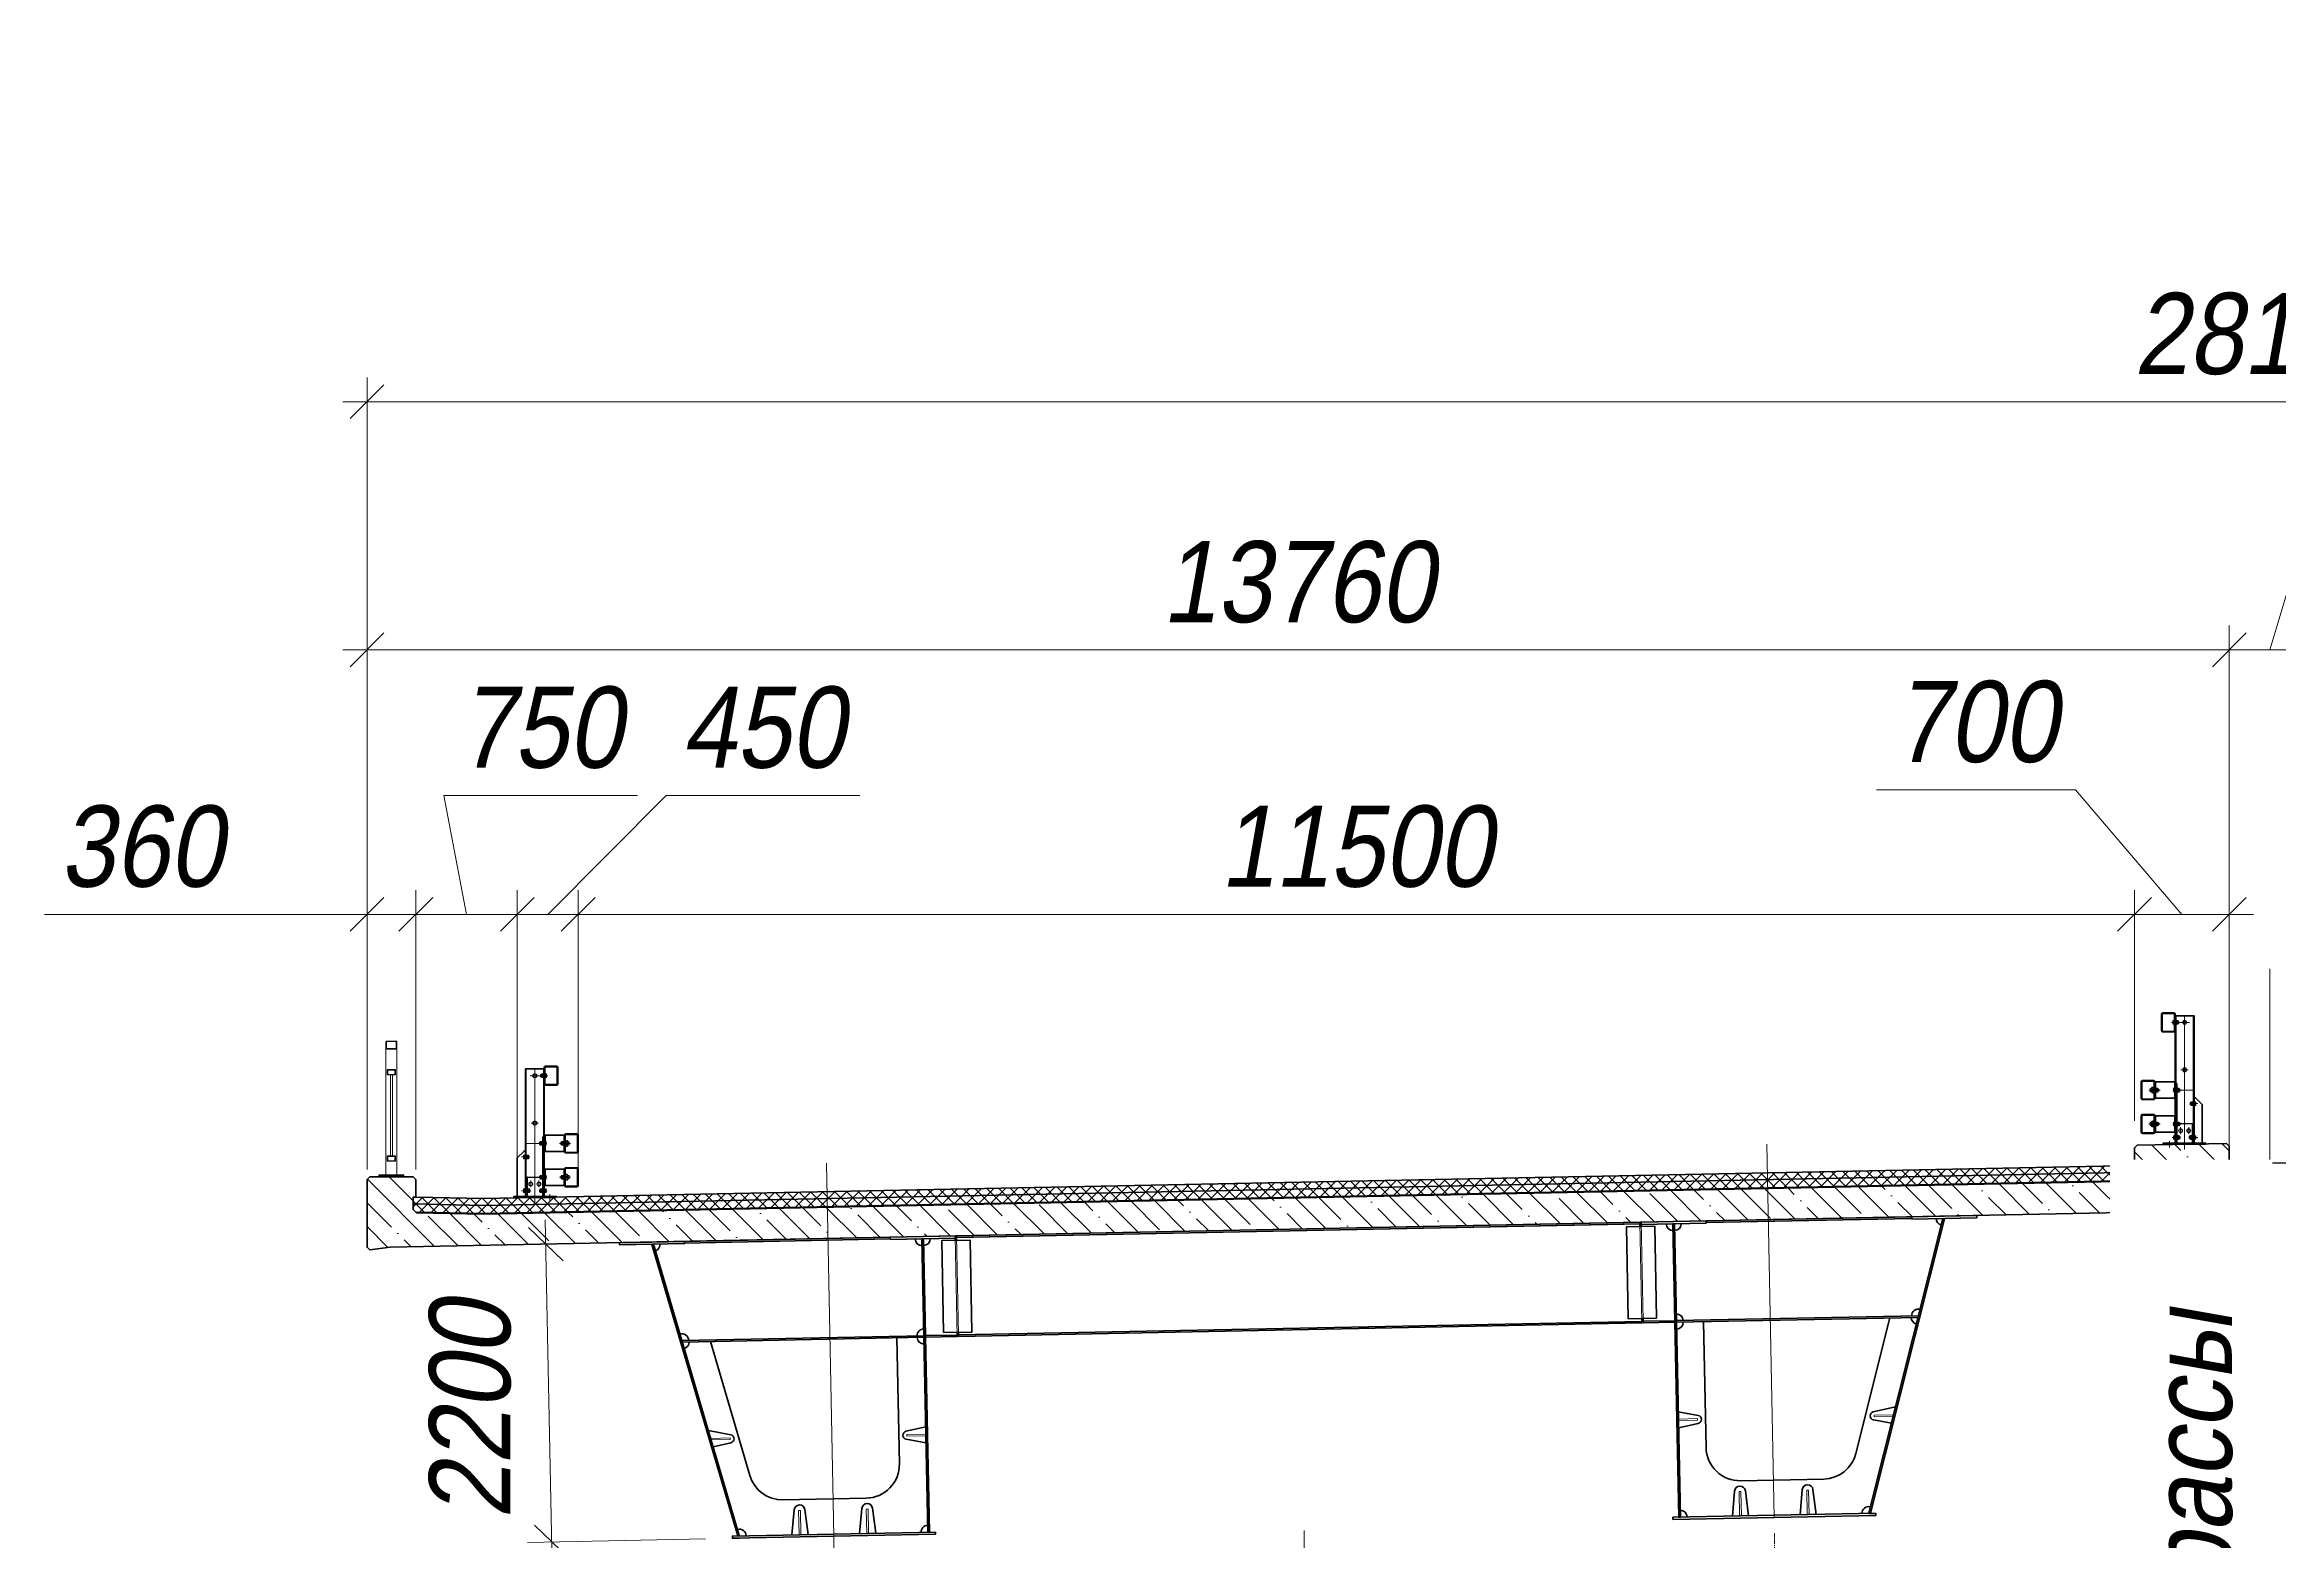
# Model space of a CAD drawing. Header units: millimetres. Extents: x 1864 to 10174863, y -4887456 to 5366151.
# Drawn here: x 9276698 to 9293210, y 413354 to 424412 of the extents above; entities that cross this region are included whole.
import ezdxf
from ezdxf.enums import TextEntityAlignment as Align

# ---------------------------------------------------------------- set-up
doc = ezdxf.new("R2018")
doc.units = ezdxf.units.MM
for name, pattern in [('CENTER', [50.8, 31.75, -6.35, 6.35, -6.35]), ('DASHED', [7, 5, -2, 0]), ('HIDDEN2', [4.7625, 3.175, -1.5875]), ('JIS_08_11', [12.8, 11, -0.6, 0.6, -0.6])]:
    doc.linetypes.add(name, pattern=pattern)
for name, color, linetype, lineweight in [('!OIS-M-bolt', 150, 'Continuous', 20), ('!OIS-M-kontur', 40, 'Continuous', 40), ('!OIS-M-nevidim', 210, 'HIDDEN2', 25), ('!OIS-M-osi', 100, 'JIS_08_11', 20), ('!OIS-M-tonk', 160, 'Continuous', 30), ('S-BALK', 150, 'Continuous', 40), ('S-BALK-PPRB', 80, 'Continuous', 40), ('S-BALK-PROR', 133, 'Continuous', 20), ('S-DRGO', 21, 'Continuous', 20), ('S-GRID', 1, 'CENTER', 20), ('S-METL-TONK-NVEL', 14, 'DASHED', 20), ('S-POGR', 124, 'Continuous', 20), ('S-SECT-PATT', 105, 'Continuous', 15), ('S-VOTV-NVEL', 1, 'DASHED', 20), ('T-DIMS', 3, 'Continuous', 30), ('T-GRID', 52, 'CENTER', 15), ('T-SECT', 6, 'Continuous', 30), ('Бетон', 9, 'Continuous', 40), ('Дорожная одежда', 171, 'Continuous', 40), ('Монтажные стыки', 61, 'Continuous', 40), ('Поперечные ребра', 112, 'Continuous', 40), ('Штриховка', 2, 'Continuous', 5)]:
    doc.layers.add(name, color=color, linetype=linetype, lineweight=lineweight)
doc.layers.add('C-GEOL-PATT', color=250, linetype='Continuous')
doc.styles.get("Standard").update_dxf_attribs({"font": 'arial.ttf'})
doc.styles.add('TM', font='mipgost.shx', dxfattribs={"width": 0.9, "oblique": 10})
doc.dimstyles.new('TM', dxfattribs={"dimscale": 0, "dimtxt": 3, "dimasz": 1.25, "dimexe": 0.9, "dimexo": 1, "dimgap": 1, "dimtad": 1, "dimdec": 0, "dimdsep": 46, "dimtxsty": 'TM', "dimblk1": 'OBLIQUE', "dimblk2": 'OBLIQUE', "dimsah": 1, "dimcen": 3, "dimdle": 0.9, "dimclrt": 7, "dimadec": 0, "dimazin": 0, "dimtfac": 1, "dimtdec": 0, "dimtmove": 1, "dimatfit": 2, "dimldrblk": 'NONE', "dimfxl": 1, "dimtfill": 1, "dimtolj": 1, "dimlwd": 15, "dimlwe": 15, "dimarcsym": 0})

# ---------------------------------------------------------------- blocks, each defined once
blk = doc.blocks.new('_OBLIQUE')
at = {"color": 0, "linetype": 'ByBlock', "lineweight": -2}
blk.add_line((0.5, 0.5), (-0.5, -0.5), dxfattribs=at)
blk = doc.blocks.new('*D705')
at = {"layer": 'Defpoints', "color": 0, "transparency": 16777216}
for p in [(9279080, 419940), (9279080, 415900), (9292840, 415810)]:
    blk.add_point(p, dxfattribs=at)
at = {"layer": 'T-DIMS', "color": 0, "lineweight": 15, "transparency": 16777216}
for p, q in [((9279080, 416100), (9279080, 420120)), ((9292840, 416010), (9292840, 420120))]:
    blk.add_line(p, q, dxfattribs=at)
at = {"layer": 'T-DIMS', "color": 0, "linetype": 'Continuous', "lineweight": 15, "transparency": 16777216}
blk.add_line((9293020, 419940), (9278900, 419940), dxfattribs=at)
at = {"layer": 'T-DIMS', "color": 0, "lineweight": 15, "transparency": 16777216, "xscale": 250, "yscale": 250, "zscale": 250, "rotation": 180}
blk.add_blockref('_OBLIQUE', (9279080, 419940), dxfattribs=at)
at = {"layer": 'T-DIMS', "color": 0, "lineweight": 15, "transparency": 16777216, "xscale": 250, "yscale": 250, "zscale": 250}
blk.add_blockref('_OBLIQUE', (9292840, 419940), dxfattribs=at)
at = {"layer": 'T-DIMS', "color": 7, "transparency": 16777216, "insert": (9285960, 420440), "char_height": 600, "attachment_point": 5, "style": 'TM', "bg_fill": 3, "box_fill_scale": 1.1, "bg_fill_color": 256, "bg_fill_true_color": 13158600, "bg_fill_transparency": 0}
blk.add_mtext('\\A1;13760', dxfattribs=at)
blk = doc.blocks.new('_None')
blk = doc.blocks.new('*D1048')
at = {"layer": 'Defpoints', "color": 0, "transparency": 16777216}
for p in [(9292140, 417986), (9292140, 416260), (9292840, 416274)]:
    blk.add_point(p, dxfattribs=at)
at = {"layer": 'T-DIMS', "color": 0, "linetype": 'Continuous', "lineweight": 15, "transparency": 16777216}
for p, q in [((9291703, 418907), (9290232, 418907)), ((9292490, 417986), (9291703, 418907)), ((9293020, 417986), (9291960, 417986))]:
    blk.add_line(p, q, dxfattribs=at)
at = {"layer": 'T-DIMS', "color": 0, "lineweight": 15, "transparency": 16777216}
for p, q in [((9292140, 416460), (9292140, 418166)), ((9292840, 416474), (9292840, 418166))]:
    blk.add_line(p, q, dxfattribs=at)
at = {"layer": 'T-DIMS', "color": 0, "lineweight": 15, "transparency": 16777216, "xscale": 250, "yscale": 250, "zscale": 250, "rotation": 180}
blk.add_blockref('_OBLIQUE', (9292140, 417986), dxfattribs=at)
at = {"layer": 'T-DIMS', "color": 0, "lineweight": 15, "transparency": 16777216, "xscale": 250, "yscale": 250, "zscale": 250}
blk.add_blockref('_OBLIQUE', (9292840, 417986), dxfattribs=at)
at = {"layer": 'T-DIMS', "color": 7, "transparency": 16777216, "insert": (9290968, 419407), "char_height": 600, "attachment_point": 5, "style": 'TM', "bg_fill": 3, "box_fill_scale": 1.1, "bg_fill_color": 256, "bg_fill_true_color": 13158600, "bg_fill_transparency": 0}
blk.add_mtext('\\A1;700', dxfattribs=at)
blk = doc.blocks.new('*D1049')
at = {"layer": 'Defpoints', "color": 0, "transparency": 16777216}
for p in [(9280640, 417986), (9292140, 416260), (9280640, 415900)]:
    blk.add_point(p, dxfattribs=at)
at = {"layer": 'T-DIMS', "color": 0, "lineweight": 15, "transparency": 16777216}
for p, q in [((9280640, 416100), (9280640, 418166)), ((9292140, 416460), (9292140, 418166))]:
    blk.add_line(p, q, dxfattribs=at)
at = {"layer": 'T-DIMS', "color": 0, "linetype": 'Continuous', "lineweight": 15, "transparency": 16777216}
blk.add_line((9292320, 417986), (9280460, 417986), dxfattribs=at)
at = {"layer": 'T-DIMS', "color": 0, "lineweight": 15, "transparency": 16777216, "xscale": 250, "yscale": 250, "zscale": 250, "rotation": 180}
blk.add_blockref('_OBLIQUE', (9280640, 417986), dxfattribs=at)
at = {"layer": 'T-DIMS', "color": 0, "lineweight": 15, "transparency": 16777216, "xscale": 250, "yscale": 250, "zscale": 250}
blk.add_blockref('_OBLIQUE', (9292140, 417986), dxfattribs=at)
at = {"layer": 'T-DIMS', "color": 7, "transparency": 16777216, "insert": (9286390, 418486), "char_height": 600, "attachment_point": 5, "style": 'TM', "bg_fill": 3, "box_fill_scale": 1.1, "bg_fill_color": 256, "bg_fill_true_color": 13158600, "bg_fill_transparency": 0}
blk.add_mtext('\\A1;11500', dxfattribs=at)
blk = doc.blocks.new('*D1050')
at = {"layer": 'Defpoints', "color": 0, "transparency": 16777216}
for p in [(9280190, 417986), (9280190, 415900), (9280640, 415900)]:
    blk.add_point(p, dxfattribs=at)
at = {"layer": 'T-DIMS', "color": 0, "linetype": 'Continuous', "lineweight": 15, "transparency": 16777216}
for p, q in [((9280415, 417986), (9281290, 418865)), ((9281290, 418865), (9282722, 418865)), ((9280820, 417986), (9280010, 417986))]:
    blk.add_line(p, q, dxfattribs=at)
at = {"layer": 'T-DIMS', "color": 0, "lineweight": 15, "transparency": 16777216}
for p, q in [((9280190, 416100), (9280190, 418166)), ((9280640, 416100), (9280640, 418166))]:
    blk.add_line(p, q, dxfattribs=at)
at = {"layer": 'T-DIMS', "color": 0, "lineweight": 15, "transparency": 16777216, "xscale": 250, "yscale": 250, "zscale": 250, "rotation": 180}
blk.add_blockref('_OBLIQUE', (9280190, 417986), dxfattribs=at)
at = {"layer": 'T-DIMS', "color": 0, "lineweight": 15, "transparency": 16777216, "xscale": 250, "yscale": 250, "zscale": 250}
blk.add_blockref('_OBLIQUE', (9280640, 417986), dxfattribs=at)
at = {"layer": 'T-DIMS', "color": 7, "transparency": 16777216, "insert": (9282006, 419365), "char_height": 600, "attachment_point": 5, "style": 'TM', "bg_fill": 3, "box_fill_scale": 1.1, "bg_fill_color": 256, "bg_fill_true_color": 13158600, "bg_fill_transparency": 0}
blk.add_mtext('\\A1;450', dxfattribs=at)
blk = doc.blocks.new('*D1051')
at = {"layer": 'Defpoints', "color": 0, "transparency": 16777216}
for p in [(9279440, 417986), (9279440, 415900), (9280190, 415900)]:
    blk.add_point(p, dxfattribs=at)
at = {"layer": 'T-DIMS', "color": 0, "linetype": 'Continuous', "lineweight": 15, "transparency": 16777216}
for p, q in [((9279815, 417986), (9279648, 418865)), ((9279648, 418865), (9281079, 418865)), ((9280370, 417986), (9279260, 417986))]:
    blk.add_line(p, q, dxfattribs=at)
at = {"layer": 'T-DIMS', "color": 0, "lineweight": 15, "transparency": 16777216}
for p, q in [((9279440, 416100), (9279440, 418166)), ((9280190, 416100), (9280190, 418166))]:
    blk.add_line(p, q, dxfattribs=at)
at = {"layer": 'T-DIMS', "color": 0, "lineweight": 15, "transparency": 16777216, "xscale": 250, "yscale": 250, "zscale": 250, "rotation": 180}
blk.add_blockref('_OBLIQUE', (9279440, 417986), dxfattribs=at)
at = {"layer": 'T-DIMS', "color": 0, "lineweight": 15, "transparency": 16777216, "xscale": 250, "yscale": 250, "zscale": 250}
blk.add_blockref('_OBLIQUE', (9280190, 417986), dxfattribs=at)
at = {"layer": 'T-DIMS', "color": 7, "transparency": 16777216, "insert": (9280363, 419365), "char_height": 600, "attachment_point": 5, "style": 'TM', "bg_fill": 3, "box_fill_scale": 1.1, "bg_fill_color": 256, "bg_fill_true_color": 13158600, "bg_fill_transparency": 0}
blk.add_mtext('\\A1;750', dxfattribs=at)
blk = doc.blocks.new('*D1052')
at = {"layer": 'Defpoints', "color": 0, "transparency": 16777216}
for p in [(9279080, 417986), (9279080, 415900), (9279440, 415900)]:
    blk.add_point(p, dxfattribs=at)
at = {"layer": 'T-DIMS', "color": 0, "lineweight": 15, "transparency": 16777216}
for p, q in [((9279080, 416100), (9279080, 418166)), ((9279440, 416100), (9279440, 418166))]:
    blk.add_line(p, q, dxfattribs=at)
at = {"layer": 'T-DIMS', "color": 0, "linetype": 'Continuous', "lineweight": 15, "transparency": 16777216}
for p, q in [((9276698, 417986), (9279080, 417986)), ((9279080, 417986), (9278830, 417986)), ((9279440, 417986), (9279080, 417986)), ((9279440, 417986), (9279080, 417986)), ((9279440, 417986), (9279690, 417986))]:
    blk.add_line(p, q, dxfattribs=at)
at = {"layer": 'T-DIMS', "color": 0, "lineweight": 15, "transparency": 16777216, "xscale": 250, "yscale": 250, "zscale": 250}
blk.add_blockref('_OBLIQUE', (9279080, 417986), dxfattribs=at)
at = {"layer": 'T-DIMS', "color": 0, "lineweight": 15, "transparency": 16777216, "xscale": 250, "yscale": 250, "zscale": 250, "rotation": 180}
blk.add_blockref('_OBLIQUE', (9279440, 417986), dxfattribs=at)
at = {"layer": 'T-DIMS', "color": 7, "transparency": 16777216, "insert": (9277414, 418486), "char_height": 600, "attachment_point": 5, "style": 'TM', "bg_fill": 3, "box_fill_scale": 1.1, "bg_fill_color": 256, "bg_fill_true_color": 13158600, "bg_fill_transparency": 0}
blk.add_mtext('\\A1;360', dxfattribs=at)
blk = doc.blocks.new('tu5262_010_M16_BW_P')
at = {"color": 0, "linetype": 'ByBlock', "lineweight": -2}
blk.add_lwpolyline([(7, -12), (14, 0), (7, 12), (-7, 12), (-14, 0), (-7, -12)], close=True, dxfattribs=at)
blk.add_circle((0, 0), 15, dxfattribs=at)
blk = doc.blocks.new('tu5262_010_M16_NW_S')
at = {"layer": '!OIS-M-nevidim'}
for p, q in [((18, 6), (24, 6)), ((18, -6), (24, -6))]:
    blk.add_line(p, q, dxfattribs=at)
at = {"color": 0, "linetype": 'ByBlock', "lineweight": -2, "ltscale": 0.2}
for p, q in [((3, 7), (18, 7)), ((3, -7), (18, -7))]:
    blk.add_line(p, q, dxfattribs=at)
for points in [[(0, 15), (3, 15), (3, -15), (0, -15)], [(3, 14), (18, 14), (18, -14), (3, -14)], [(18, 8), (24, 8), (24, -8), (18, -8)]]:
    blk.add_lwpolyline(points, dxfattribs=at)
blk = doc.blocks.new('tu5262_010_M16_BW_S')
at = {"color": 0, "linetype": 'ByBlock', "lineweight": -2}
for p, q in [((-3, 6.55), (-13, 6.55)), ((-3, -6.55), (-13, -6.55))]:
    blk.add_line(p, q, dxfattribs=at)
for points in [[(-3, 13.1), (-13, 13.1), (-13, -13.1), (-3, -13.1)], [(0, 15), (-3, 15), (-3, -15), (0, -15)]]:
    blk.add_lwpolyline(points, dxfattribs=at)
blk = doc.blocks.new('tu5262_010_СК')
at = {"layer": '!OIS-M-bolt'}
for p, q in [((0, 6), (12.5, 6)), ((12.5, -8), (12.5, 8)), ((0, -6), (12.5, -6))]:
    blk.add_line(p, q, dxfattribs=at)
at = {"layer": '!OIS-M-bolt', "flags": 128}
for points in [[(0, 8), (20.5, 8)], [(24.5, 12), (34.5, 12), (34.5, -12), (24.5, -12)], [(20.5, -8), (0, -8)]]:
    blk.add_lwpolyline(points, dxfattribs=at)
blk.add_lwpolyline([(6.5, -18), (6.5, -22), (15.5, -22, 0.4142136), (24.5, -13), (24.5, 13, 0.4142136), (15.5, 22), (6.5, 22), (6.5, 18), (15.5, 18, -0.4142136), (20.5, 13), (20.5, -13, -0.4142136), (15.5, -18)], format="xyb", close=True, dxfattribs=at)
at = {"layer": '!OIS-M-osi'}
blk.add_line((44.5, 0), (-38, 0), dxfattribs=at)
at = {"layer": '!OIS-M-tonk'}
blk.add_line((34.5, 0), (24.5, 0), dxfattribs=at)
blk = doc.blocks.new('11МО-500кдж')
at = {"layer": '!OIS-M-nevidim'}
for p, q in [((75, 460), (75, 340)), ((215, 460), (215, 340)), ((75, 210), (75, 90)), ((215, 210), (215, 90))]:
    blk.add_line(p, q, dxfattribs=at)
at = {"layer": '!OIS-M-osi'}
for p, q in [((-35, 900), (96, 900)), ((-70, 400), (74, 400)), ((-98, 300), (-42, 300)), ((-70, 272), (-70, 328)), ((-98, 50), (-42, 50)), ((-30, 125), (-30, 75)), ((30, 125), (30, 75)), ((111, 25), (111, -25))]:
    blk.add_line(p, q, dxfattribs=at)
for points in [[(0, 950), (0, -40)], [(27, 550), (-27, 550)], [(88, 400), (34, 400)], [(88, 150), (34, 150)], [(91, 50), (34, 50)]]:
    blk.add_lwpolyline(points, dxfattribs=at)
at = {"layer": '!OIS-M-tonk'}
blk.add_lwpolyline([(-58, 150), (58, 150)], dxfattribs=at)
for p, q in [((70, 950), (-70, 950)), ((-70, 950), (-70, 8)), ((-66, 950), (-66, 13)), ((66, 950), (66, 8)), ((70, 8), (70, 950))]:
    blk.add_line(p, q)
for points in [[(162, 830), (78, 830, -0.414214), (70, 838), (70, 962, -0.414214), (78, 970), (162, 970, -0.414214), (170, 962), (170, 838, -0.414214)], [(166, 838, -0.414214), (162, 834), (78, 834, -0.414214), (74, 838), (74, 962, -0.414214), (78, 966), (162, 966, -0.414214), (166, 962)], [(228, 330), (312, 330, 0.414214), (320, 338), (320, 462, 0.414214), (312, 470), (228, 470, 0.414214), (220, 462), (220, 338, 0.414214)], [(316, 338, -0.414214), (312, 334), (228, 334, -0.414214), (224, 338), (224, 462, -0.414214), (228, 466), (312, 466, -0.414214), (316, 462)], [(312, 80), (228, 80, -0.414214), (220, 88), (220, 212, -0.414214), (228, 220), (312, 220, -0.414214), (320, 212), (320, 88, -0.414214)], [(312, 84), (228, 84, -0.414214), (224, 88), (224, 212, -0.414214), (228, 216), (312, 216, -0.414214), (316, 212), (316, 88, -0.414214)]]:
    blk.add_lwpolyline(points, format="xyb", close=True)
for points in [[(-130, 8), (-130, 293), (-80, 343), (-80, 343), (-70, 343), (-70, 8), (-130, 8)], [(-58, 8), (-58, 0), (58, 0), (58, 8), (-58, 8), (-58, 0)]]:
    blk.add_lwpolyline(points)
for points in [[(158, 0), (63, 0, -0.414214), (58, 5), (58, 448), (66, 448), (66, 13, 0.414214), (71, 8), (158, 8), (158, 0)], [(-155, 0), (-63, 0, 0.414214), (-58, 5), (-58, 150), (-66, 150), (-66, 13, -0.414214), (-71, 8), (-155, 8), (-155, 0)]]:
    blk.add_lwpolyline(points, format="xyb")
for points in [[(70, 340), (220, 340), (220, 460), (70, 460)], [(70, 90), (220, 90), (220, 210), (70, 210)]]:
    blk.add_lwpolyline(points, close=True)
at = {"layer": '!OIS-M-bolt', "extrusion": (0, 0, -1), "zscale": -0.9999999999999998}
for p in [(0, 900), (0, 550), (30, 100), (-30, 100)]:
    blk.add_blockref('tu5262_010_M16_BW_P', p, dxfattribs=at)
at = {"layer": '!OIS-M-bolt', "extrusion": (0, 0, -1), "xscale": -1, "zscale": -1, "rotation": 180}
for name, p in [('tu5262_010_M16_NW_S', (-66, 900)), ('tu5262_010_M16_BW_S', (-74, 900)), ('tu5262_010_M16_NW_S', (-58, 400)), ('tu5262_010_M16_BW_S', (-70, 400)), ('tu5262_010_M16_NW_S', (-215, 400)), ('tu5262_010_M16_NW_S', (-58, 150)), ('tu5262_010_M16_NW_S', (-58, 50)), ('tu5262_010_M16_BW_S', (-70, 150)), ('tu5262_010_M16_BW_S', (-70, 50)), ('tu5262_010_M16_NW_S', (-215, 150))]:
    blk.add_blockref(name, p, dxfattribs=at)
at = {"layer": '!OIS-M-bolt', "color": 0, "linetype": 'ByBlock', "extrusion": (0, 0, -1), "xscale": -1, "zscale": -1}
for p in [(-220, 400), (-220, 150)]:
    blk.add_blockref('tu5262_010_СК', p, dxfattribs=at)
at = {"layer": '!OIS-M-bolt', "extrusion": (0, 0, -1), "zscale": -1, "rotation": 180}
for name, p in [('tu5262_010_M16_BW_S', (70, 300)), ('tu5262_010_M16_NW_S', (66, 300)), ('tu5262_010_M16_BW_S', (70, 50)), ('tu5262_010_M16_NW_S', (58, 50))]:
    blk.add_blockref(name, p, dxfattribs=at)
blk = doc.blocks.new('Из_буфера16138')
at = {"layer": 'S-SECT-PATT'}
h = blk.add_hatch(dxfattribs=at)
h.set_pattern_fill('ANSI37', color=256, scale=5)
h.set_pattern_definition([(45, (-5201642.761, -517269.572), (-11.22532015, 11.22532015), []), (135, (-5201642.761, -517269.572), (-11.22532015, -11.22532015), [])])
h.paths.add_polyline_path([(-102, 0), (92, 0), (92, 10), (-92, 10)])
at = {"layer": 'S-DRGO'}
blk.add_lwpolyline([(92, 0), (-92, 0), (-92, 10), (92, 10)], close=True, dxfattribs=at)
at = {"layer": 'S-POGR'}
for points in [[(-34, 1004), (34, 1004, -0.414214), (40, 998), (40, 950, -0.414214), (34, 944), (-34, 944, -0.414214), (-40, 950), (-40, 998, -0.414214)], [(-34, 1000), (34, 1000, -0.414214), (36, 998), (36, 950, -0.414214), (34, 948), (-34, 948, -0.414214), (-36, 950), (-36, 998, -0.414214)]]:
    blk.add_lwpolyline(points, format="xyb", close=True, dxfattribs=at)
for points in [[(40, 16), (-40, 16), (-40, 944), (40, 944), (40, 16)], [(30, 794), (-30, 794), (-30, 754), (30, 754), (30, 794)], [(7, 754), (-7, 754), (-7, 156), (7, 156), (7, 754)], [(30, 156), (-30, 156), (-30, 116), (30, 116), (30, 156)]]:
    blk.add_lwpolyline(points, dxfattribs=at)
for points in [[(26, 790), (-26, 790), (-26, 758), (26, 758)], [(-92, 16), (-92, 10), (92, 10), (92, 16)], [(26, 152), (-26, 152), (-26, 120), (26, 120)]]:
    blk.add_lwpolyline(points, close=True, dxfattribs=at)
blk = doc.blocks.new('*D695')
at = {"layer": 'Defpoints', "color": 0, "transparency": 16777216}
for p in [(9283186, 415605), (9280445, 413350), (9281780, 413376)]:
    blk.add_point(p, dxfattribs=at)
at = {"layer": 'T-DIMS', "color": 0, "lineweight": 15, "transparency": 16777216}
for p, q in [((9282986, 415601), (9280221, 415546)), ((9281580, 413372), (9280265, 413346))]:
    blk.add_line(p, q, dxfattribs=at)
at = {"layer": 'T-DIMS', "color": 0, "linetype": 'Continuous', "lineweight": 15, "transparency": 16777216}
blk.add_line((9280397, 415729), (9280449, 413170), dxfattribs=at)
at = {"layer": 'T-DIMS', "color": 0, "lineweight": 15, "transparency": 16777216, "xscale": 250, "yscale": 250, "zscale": 250}
for p, rotation in [((9280401, 415549), 91.1457586324582), ((9280445, 413350), 271.1457586324582)]:
    blk.add_blockref('_OBLIQUE', p, dxfattribs=dict(at, rotation=rotation))
at = {"layer": 'T-DIMS', "color": 7, "transparency": 16777216, "insert": (9279843, 414323), "char_height": 600, "attachment_point": 5, "rotation": 90, "style": 'TM', "bg_fill": 3, "box_fill_scale": 1.1, "bg_fill_color": 256, "bg_fill_true_color": 13158600, "bg_fill_transparency": 0}
blk.add_mtext('\\A1;2200', dxfattribs=at)
blk = doc.blocks.new('*D696')
at = {"layer": 'Defpoints', "color": 0, "transparency": 16777216}
for p in [(9293440, 419940), (9292840, 419695), (9293440, 419695)]:
    blk.add_point(p, dxfattribs=at)
at = {"layer": 'T-DIMS', "color": 0, "linetype": 'Continuous', "lineweight": 15, "transparency": 16777216}
for p, q in [((9293140, 419940), (9293374, 420720)), ((9293374, 420720), (9294845, 420720)), ((9292660, 419940), (9293620, 419940))]:
    blk.add_line(p, q, dxfattribs=at)
at = {"layer": 'T-DIMS', "color": 0, "lineweight": 15, "transparency": 16777216}
for p, q in [((9292840, 419895), (9292840, 420120)), ((9293440, 419895), (9293440, 420120))]:
    blk.add_line(p, q, dxfattribs=at)
at = {"layer": 'T-DIMS', "color": 0, "lineweight": 15, "transparency": 16777216, "xscale": 250, "yscale": 250, "zscale": 250, "rotation": 180}
blk.add_blockref('_OBLIQUE', (9292840, 419940), dxfattribs=at)
at = {"layer": 'T-DIMS', "color": 0, "lineweight": 15, "transparency": 16777216, "xscale": 250, "yscale": 250, "zscale": 250}
blk.add_blockref('_OBLIQUE', (9293440, 419940), dxfattribs=at)
at = {"layer": 'T-DIMS', "color": 7, "transparency": 16777216, "insert": (9294109, 421220), "char_height": 600, "attachment_point": 5, "style": 'TM', "bg_fill": 3, "box_fill_scale": 1.1, "bg_fill_color": 256, "bg_fill_true_color": 13158600, "bg_fill_transparency": 0}
blk.add_mtext('\\A1;600', dxfattribs=at)
blk = doc.blocks.new('*D697')
at = {"layer": 'Defpoints', "color": 0, "transparency": 16777216}
for p in [(9307200, 421774), (9307200, 416404), (9279080, 416150)]:
    blk.add_point(p, dxfattribs=at)
at = {"layer": 'T-DIMS', "color": 0, "lineweight": 15, "transparency": 16777216}
for p, q in [((9279080, 416350), (9279080, 421954)), ((9307200, 416604), (9307200, 421954))]:
    blk.add_line(p, q, dxfattribs=at)
at = {"layer": 'T-DIMS', "color": 0, "linetype": 'Continuous', "lineweight": 15, "transparency": 16777216}
blk.add_line((9278900, 421774), (9307380, 421774), dxfattribs=at)
at = {"layer": 'T-DIMS', "color": 0, "lineweight": 15, "transparency": 16777216, "xscale": 250, "yscale": 250, "zscale": 250, "rotation": 180}
blk.add_blockref('_OBLIQUE', (9279080, 421774), dxfattribs=at)
at = {"layer": 'T-DIMS', "color": 0, "lineweight": 15, "transparency": 16777216, "xscale": 250, "yscale": 250, "zscale": 250}
blk.add_blockref('_OBLIQUE', (9307200, 421774), dxfattribs=at)
at = {"layer": 'T-DIMS', "color": 7, "transparency": 16777216, "insert": (9293140, 422274), "char_height": 600, "attachment_point": 5, "style": 'TM', "bg_fill": 3, "box_fill_scale": 1.1, "bg_fill_color": 256, "bg_fill_true_color": 13158600, "bg_fill_transparency": 0}
blk.add_mtext('\\A1;28120', dxfattribs=at)
blk = doc.blocks.new('Вид с масштабом')
at = {"layer": 'T-SECT', "lineweight": 60, "ltscale": 100, "oblique": 10, "width": 1.1, "flags": 104}
blk.add_attdef('ВИД', text='', height=5, dxfattribs=at).set_placement((44.513, 14.758), align=Align.BOTTOM_RIGHT)
at = {"layer": 'T-SECT', "lineweight": 60, "ltscale": 100, "style": 'TM', "width": 1.1}
blk.add_attdef('СИМВОЛЫ', (0.306, 0.263), '', height=5, dxfattribs=at)
at = {"layer": 'T-SECT', "lineweight": 30, "oblique": 15, "width": 1.1, "flags": 106}
blk.add_attdef('комментарий', text='', height=3.5, dxfattribs=at).set_placement((0, -0.996), align=Align.TOP_CENTER)

msp = doc.modelspace()

# ---------------------------------------------------------------- linework, layer by layer
at = {"layer": 'S-BALK', "ltscale": 333.333333}
msp.add_line((9290178.2, 413544.3), (9290228.2, 413545.3), dxfattribs=at)
at = {"layer": 'S-BALK', "ltscale": 166.666667, "flags": 128}
for points in [[(9283425.9, 415593.7), (9283426.2, 415577.7)], [(9288508.8, 414999.2), (9288509.2, 414979.2), (9288743.1, 414983.9), (9288728.8, 415699.8), (9288494.9, 415695.1)], [(9288494.9, 415695.1), (9288495.2, 415679.1)], [(9288743.1, 414983.9), (9288509.2, 414979.2), (9288509.4, 414967.2), (9288743.4, 414971.9), (9288743.1, 414983.9)], [(9288755.1, 414984.2), (9288755.4, 414972.2), (9290539.9, 415007.9), (9290539.6, 415019.8), (9288755.1, 414984.2)]]:
    msp.add_lwpolyline(points, dxfattribs=at)
at = {"layer": 'S-BALK', "ltscale": 333.333333, "flags": 128}
for points in [[(9288494.5, 415711.1), (9288974.4, 415720.7), (9288974.8, 415704.7), (9288494.9, 415695.1), (9288494.5, 415711.1)], [(9288728.8, 415699.8), (9288772.2, 413532.2), (9288784.2, 413532.4), (9288740.8, 415700), (9288728.8, 415699.8)], [(9288728.2, 413531.3), (9288728.5, 413515.3), (9290228.2, 413545.3), (9290227.9, 413561.3), (9288728.2, 413531.3)]]:
    msp.add_lwpolyline(points, dxfattribs=at)
at = {"layer": 'S-BALK', "ltscale": 166.666667}
for centre, start, end in [((9288728.8, 415699.8), 181.14576, 271.14576), ((9288740.8, 415700), 271.14576, 1.14576), ((9288755.1, 414984.2), 1.14576, 91.14576), ((9290542.9, 415019.9), 75.89064, 181.14576)]:
    msp.add_arc(centre, 50, start, end, dxfattribs=at)
at = {"layer": 'S-BALK-PPRB', "ltscale": 166.666667, "flags": 128}
for points in [[(9283435.6, 415609.9), (9283435.8, 415597.9), (9288484.8, 415698.9), (9288484.5, 415710.9), (9283435.6, 415609.9)], [(9283436.2, 415577.9), (9283435.8, 415597.9), (9288484.8, 415698.9)], [(9288484.8, 415698.9), (9288485.2, 415678.9)], [(9288498.8, 414999), (9288499.2, 414979), (9283450.2, 414878.1), (9283449.8, 414898.1)], [(9283450.2, 414878.1), (9283450.4, 414866.1), (9288499.4, 414967), (9288499.2, 414979), (9283450.2, 414878.1)]]:
    msp.add_lwpolyline(points, dxfattribs=at)
at = {"layer": 'S-BALK-PPRB', "ltscale": 166.666667, "elevation": 0}
msp.add_lwpolyline([(9290332.6, 415003.7), (9290081, 414002.7, -0.3382133), (9289843.6, 413813.7), (9289228.9, 413801.4, -0.4142136), (9288973.9, 414046.3), (9288955.3, 414976.2)], format="xyb", dxfattribs=at)
at = {"layer": 'S-BALK-PPRB', "flags": 128}
for points in [[(9288768.6, 414311.3), (9288915.3, 414283.6, -0.8121077), (9288916.5, 414224.9), (9288771, 414191.3)], [(9290373.9, 414347.4), (9290209.4, 414309.5, 0.8121077), (9290210.5, 414250.8), (9290343.3, 414225.7)]]:
    msp.add_lwpolyline(points, format="xyb", dxfattribs=at)
at = {"layer": 'S-BALK-PPRB', "ltscale": 166.666667}
for points in [[(9289168.1, 413540.1), (9289184.6, 413724.9, -0.8962312), (9289264.1, 413726.5), (9289288.1, 413542.5)], [(9289788, 413552.5), (9289764, 413736.4, 0.8962312), (9289684.5, 413734.9), (9289668, 413550.1)]]:
    msp.add_lwpolyline(points, format="xyb", dxfattribs=at)
for centre, start, end in [((9288755.4, 414972.2), 271.14576, 1.14576), ((9290539.9, 415007.9), 181.14576, 255.89064), ((9290176, 413560.3), 75.89064, 181.14576), ((9288784.2, 413532.4), 1.14576, 91.14576)]:
    msp.add_arc(centre, 50, start, end, dxfattribs=at)
at = {"layer": 'S-BALK-PROR'}
for points in [[(9290356.2, 414277), (9290216.2, 414274.2), (9290216, 414286.2), (9290355.9, 414289)], [(9288769.9, 414245.3), (9288909.9, 414248.1), (9288909.6, 414260.1), (9288769.7, 414257.3)], [(9289217.5, 413721.2), (9289231.5, 413721.4), (9289235.1, 413541.5), (9289221.1, 413541.2)], [(9289731.4, 413731.4), (9289717.4, 413731.1), (9289721, 413551.2), (9289735, 413551.5)]]:
    msp.add_lwpolyline(points, close=True, dxfattribs=at)
at = {"layer": 'S-GRID', "linetype": 'CENTER', "ltscale": 0.1}
msp.add_line((9286004.7, 413432.6), (9286004.7, 400522.4), dxfattribs=at)
at = {"layer": 'S-GRID', "linetype": 'CENTER'}
msp.add_line((9289479.7, 413414.4), (9289479.7, 402068.5), dxfattribs=at)
at = {"layer": 'S-METL-TONK-NVEL'}
for p, q in [((9288485.2, 415678.9), (9288498.8, 414999)), ((9288495.2, 415679.1), (9288508.8, 414999.2)), ((9283426.2, 415577.7), (9283439.8, 414897.9)), ((9283436.2, 415577.9), (9283449.8, 414898.1))]:
    msp.add_line(p, q, dxfattribs=at)
at = {"layer": 'Дорожная одежда', "ltscale": 333.333333}
msp.add_lwpolyline([(9293140, 416150.1), (9306340, 415886.1), (9306840, 415896.1)], dxfattribs=at)
at = {"layer": 'Монтажные стыки', "ltscale": 166.666667}
for points in [[(9288608.8, 415001.2), (9288398.8, 414997), (9288385.2, 415676.9), (9288595.2, 415681.1)], [(9283339.8, 414895.9), (9283549.8, 414900.1), (9283536.2, 415579.9), (9283326.2, 415575.7)]]:
    msp.add_lwpolyline(points, close=True, dxfattribs=at)
at = {"layer": 'Поперечные ребра', "ltscale": 333.333333}
for points in [[(9288490.5, 415711), (9288490.7, 415699), (9283429.8, 415597.8), (9283429.6, 415609.8)], [(9288490.5, 415711), (9288490.7, 415699), (9283429.8, 415597.8), (9283429.6, 415609.8)], [(9288484.5, 415710.9), (9288484.8, 415698.9), (9283435.8, 415597.9), (9283435.6, 415609.9)]]:
    msp.add_lwpolyline(points, close=True, dxfattribs=at)

# ---------------------------------------------------------------- dimensions: what is measured, and where the dimension line sits
at = {"layer": 'T-DIMS'}
dim = msp.add_linear_dim(base=(9279080, 419940.2), p1=(9292840, 415810.1), p2=(9279080, 415900.1), angle=180, dimstyle='TM', override={"dimscale": 0, "dimtix": 0, "dimtofl": 1, "dimtmove": 1, "dimatfit": 2}, dxfattribs=at)
dim.commit()
dim.dimension.update_dxf_attribs({"geometry": '*D705', "text_midpoint": (9285960, 420440.2)})

# ---------------------------------------------------------------- next in the draw order: linework, layer by layer
at = {"layer": 'S-BALK', "ltscale": 333.333333, "flags": 128}
for points in [[(9290494.1, 415751.1), (9290974, 415760.7), (9290974.4, 415744.7), (9290494.5, 415735.1), (9290494.1, 415751.1)], [(9290188.5, 413560.5), (9290176.8, 413563.5), (9290723.8, 415739.7), (9290735.5, 415736.8), (9290188.5, 413560.5)]]:
    msp.add_lwpolyline(points, dxfattribs=at)
at = {"layer": 'S-BALK', "ltscale": 166.666667}
msp.add_arc((9290723.8, 415739.7), 50, 181.14576, 255.89064, dxfattribs=at)
at = {"layer": 'S-BALK-PPRB', "ltscale": 166.666667, "flags": 128}
msp.add_lwpolyline([(9290494.1, 415751.1), (9288974.4, 415720.7), (9288974.7, 415708.7), (9290494.4, 415739.1), (9290494.1, 415751.1)], dxfattribs=at)

# ---------------------------------------------------------------- next in the draw order: dimensions: what is measured, and where the dimension line sits
at = {"layer": 'T-DIMS'}
dim = msp.add_linear_dim(base=(9292140, 417986.1), p1=(9292840, 416274.1), p2=(9292140, 416260.1), angle=180, dimstyle='TM', override={"dimscale": 0, "dimtix": 0, "dimtofl": 1, "dimtmove": 1, "dimatfit": 2}, dxfattribs=at)
dim.commit()
dim.dimension.update_dxf_attribs({"geometry": '*D1048', "text_midpoint": (9291502.9, 418906.8), "dimtype": 160})

# ---------------------------------------------------------------- next in the draw order: dimensions: what is measured, and where the dimension line sits
dim = msp.add_linear_dim(base=(9293440, 419940.2), p1=(9292840, 419694.9), p2=(9293440, 419694.9), dimstyle='TM', override={"dimscale": 0, "dimtix": 0, "dimtofl": 1, "dimtmove": 1, "dimatfit": 2}, dxfattribs=at)
dim.commit()
dim.dimension.update_dxf_attribs({"geometry": '*D696', "text_midpoint": (9293574, 421220.2)})
dim = msp.add_linear_dim(base=(9280640, 417986.1), p1=(9292140, 416260.1), p2=(9280640, 415900.1), angle=180, dimstyle='TM', override={"dimscale": 0, "dimtix": 0, "dimtofl": 1, "dimtmove": 1, "dimatfit": 2}, dxfattribs=at)
dim.commit()
dim.dimension.update_dxf_attribs({"geometry": '*D1049', "text_midpoint": (9286390, 418486.1)})

# ---------------------------------------------------------------- next in the draw order: linework, layer by layer
at = {"layer": 'S-VOTV-NVEL', "ltscale": 166.666667}
msp.add_line((9291014.9, 415991.5), (9291014.7, 415997.5), dxfattribs=at)
at = {"layer": 'T-GRID', "ltscale": 166.666667, "flags": 128}
msp.add_lwpolyline([(9289478.3, 413530.3), (9289423.2, 416287.7)], dxfattribs=at)

# ---------------------------------------------------------------- next in the draw order: block references
at = {"layer": '!OIS-M-kontur', "xscale": -1, "rotation": 0.0005760118411846094}
msp.add_blockref('11МО-500кдж', (9292510, 416287.5), dxfattribs=at)

# ---------------------------------------------------------------- next in the draw order: dimensions: what is measured, and where the dimension line sits
at = {"layer": 'T-DIMS'}
dim = msp.add_linear_dim(base=(9280190, 417986.1), p1=(9280640, 415900.1), p2=(9280190, 415900.1), angle=180, dimstyle='TM', override={"dimscale": 0, "dimtix": 0, "dimtofl": 1, "dimtmove": 1, "dimatfit": 2}, dxfattribs=at)
dim.commit()
dim.dimension.update_dxf_attribs({"geometry": '*D1050', "text_midpoint": (9281490, 418865.5), "dimtype": 160})

# ---------------------------------------------------------------- next in the draw order: dimensions: what is measured, and where the dimension line sits
dim = msp.add_linear_dim(base=(9279440, 417986.1), p1=(9280190, 415900.1), p2=(9279440, 415900.1), angle=180, dimstyle='TM', override={"dimscale": 0, "dimtix": 0, "dimtofl": 1, "dimtmove": 1, "dimatfit": 2}, dxfattribs=at)
dim.commit()
dim.dimension.update_dxf_attribs({"geometry": '*D1051', "text_midpoint": (9279847.5, 418865.5), "dimtype": 160})

# ---------------------------------------------------------------- next in the draw order: block references
at = {"layer": '!OIS-M-kontur', "rotation": 359.9994239881588}
msp.add_blockref('11МО-500кдж', (9280320, 415893.7), dxfattribs=at)

# ---------------------------------------------------------------- next in the draw order: dimensions: what is measured, and where the dimension line sits
at = {"layer": 'T-DIMS'}
dim = msp.add_linear_dim(base=(9279080, 417986.1), p1=(9279440, 415900.1), p2=(9279080, 415900.1), angle=180, dimstyle='TM', override={"dimscale": 0, "dimtix": 0, "dimtofl": 1, "dimtmove": 1, "dimatfit": 2}, dxfattribs=at)
dim.commit()
dim.dimension.update_dxf_attribs({"geometry": '*D1052', "text_midpoint": (9277414.2, 417946.5), "dimtype": 160})

# ---------------------------------------------------------------- next in the draw order: hatches: boundary and pattern name
at = {"layer": 'Штриховка', "ltscale": 166.666667}
h = msp.add_hatch(dxfattribs=at)
h.set_pattern_fill('БЕТОН И ИЗДЕЛИЯ ИЗ НЕГО', color=256, scale=50, angle=180, pattern_type=2)
h.set_pattern_definition([(135, (9454583.32, 222497.46), (176.7767, 176.7767), []), (135, (9454406.54, 222497.46), (176.7767, 176.7767), [312.5, -67.5, 0, -67.5])])
h.paths.add_polyline_path([(9292670, 415794.6), (9292820, 415774.6), (9292840, 415794.6), (9292840, 416274.1), (9292820.1, 416293.7), (9292160, 416280.5), (9292140, 416260.1), (9292140, 416130.1), (9292160, 416130.1), (9292160, 416040.1), (9292134.4, 416013.9), (9279940, 415770), (9279445.5, 415779.9), (9279420.1, 415805.9), (9279420, 415895.9), (9279440, 415895.9), (9279440, 416025.9), (9279420, 416045.9), (9279100, 416045.9), (9279080, 416025.9), (9279080, 415526.2), (9279100, 415506.2), (9279250, 415526.2)])
h = msp.add_hatch(dxfattribs=at)
h.set_pattern_fill('НЕМЕТАЛЛИЧЕСКИЕ МАТЕРИАЛЫ', color=256, scale=25, angle=180, pattern_type=2)
h.set_pattern_definition([(135, (9454583.32, 222497.46), (44.194174, 44.194174), []), (45, (9454583.32, 222497.46), (44.194174, -44.194174), [])])
edge = h.paths.add_edge_path()
edge.add_line((9279940, 415770), (9292134.4, 416013.9))
edge.add_line((9279940, 415770), (9279445.5, 415779.9))
edge.add_line((9279420.1, 415805.9), (9279445.5, 415779.9))
edge.add_line((9279421.1, 415896.5), (9279420.1, 415805.9))
edge.add_line((9279940, 415886.1), (9279421.1, 415896.5))
edge.add_line((9279940, 415886.1), (9280378, 415893.7))
edge.add_line((9280378, 415893.7), (9280378, 415894.8))
edge.add_line((9280379.8, 415894.9), (9280378, 415894.8))
edge.add_arc((9280383, 415898.7), 5, 229.53933, 269.99942)
edge.add_line((9280431, 415893.7), (9280383, 415893.7))
edge.add_line((9280478, 415893.7), (9280431, 415893.7))
edge.add_line((9280478, 415896.8), (9280478, 415893.7))
edge.add_line((9292042.2, 416128.1), (9280478, 415896.8))
edge.add_line((9292141.4, 416130.1), (9292042.2, 416128.1))
edge.add_line((9292160, 416130.1), (9292141.4, 416130.1))
edge.add_line((9292160, 416040.1), (9292160, 416130.1))
edge.add_line((9292134.4, 416013.9), (9292160, 416040.1))

# ---------------------------------------------------------------- next in the draw order: linework, layer by layer
at = {"layer": 'Бетон', "ltscale": 333.333333}
msp.add_lwpolyline([(9279445.5, 415779.9), (9279940, 415770), (9292134.4, 416013.9), (9292160, 416040.1), (9292160, 416130.1), (9292140, 416130.1), (9292140, 416260.1), (9292160, 416280.5), (9292820.1, 416293.7), (9292840, 416274.1), (9292840, 415794.6), (9292820, 415774.6), (9292670, 415794.6), (9279250, 415526.2), (9279100, 415506.2), (9279080, 415526.2), (9279080, 416025.9), (9279100, 416045.9), (9279420, 416045.9), (9279440, 416025.9), (9279440, 415895.9), (9279420, 415895.9), (9279420.1, 415805.9)], close=True, dxfattribs=at)
at = {"layer": 'Дорожная одежда', "ltscale": 333.333333}
for points in [[(9293140, 416150.1), (9279940, 415886.1), (9279440, 415896.1)], [(9292160, 416080.5), (9279940, 415836.1), (9279420.1, 415846.5)]]:
    msp.add_lwpolyline(points, dxfattribs=at)
at = {"layer": 'Дорожная одежда', "color": 1, "linetype": 'DASHED', "ltscale": 10, "const_width": 6}
msp.add_lwpolyline([(9292137.4, 416017), (9279940.1, 415773.1), (9279445.4, 415782.9)], dxfattribs=at)
at = {"layer": 'Дорожная одежда', "color": 1, "ltscale": 10}
for points in [[(9292137.5, 416014), (9279940.1, 415770.1), (9279445.4, 415779.9)], [(9292137.3, 416020), (9279940.1, 415776.1), (9279445.5, 415785.9)]]:
    msp.add_lwpolyline(points, dxfattribs=at)

# ---------------------------------------------------------------- next in the draw order: block references
at = {"layer": 'Штриховка', "ltscale": 166.666667}
msp.add_blockref('Из_буфера16138', (9279260, 416045.9), dxfattribs=at)

# ---------------------------------------------------------------- next in the draw order: dimensions: what is measured, and where the dimension line sits
at = {"layer": 'T-DIMS'}
dim = msp.add_linear_dim(base=(9280445.1, 413349.7), p1=(9283185.6, 415604.9), p2=(9281779.9, 413376.4), angle=271.14576, dimstyle='TM', override={"dimscale": 0, "dimtix": 0, "dimtofl": 1, "dimtmove": 1, "dimatfit": 2}, dxfattribs=at)
dim.commit()
dim.dimension.update_dxf_attribs({"geometry": '*D695', "text_midpoint": (9279843.1, 414323.2), "dimtype": 128, "text_rotation": 90})

# ---------------------------------------------------------------- next in the draw order: linework, layer by layer
at = {"layer": 'S-BALK', "ltscale": 333.333333}
msp.add_line((9281829.9, 413377.4), (9281779.9, 413376.4), dxfattribs=at)
at = {"layer": 'S-BALK', "ltscale": 333.333333, "flags": 128}
for points in [[(9283425.6, 415609.7), (9282945.6, 415600.1), (9282946, 415584.1), (9283425.9, 415593.7), (9283425.6, 415609.7)], [(9283191.9, 415589), (9283235.3, 413421.5), (9283223.3, 413421.2), (9283179.9, 415588.8), (9283191.9, 415589)], [(9281426, 415569.7), (9280946, 415560.1), (9280946.4, 415544.1), (9281426.3, 415553.7), (9281426, 415569.7)], [(9281819, 413393.1), (9281830.5, 413396.5), (9281196.9, 415549.1), (9281185.4, 415545.7), (9281819, 413393.1)], [(9283279.3, 413422.4), (9283279.6, 413406.4), (9281779.9, 413376.4), (9281779.6, 413392.4), (9283279.3, 413422.4)]]:
    msp.add_lwpolyline(points, dxfattribs=at)
at = {"layer": 'S-BALK', "ltscale": 166.666667, "flags": 128}
for points in [[(9283439.8, 414897.9), (9283440.2, 414877.9), (9283206.2, 414873.2), (9283191.9, 415589), (9283425.9, 415593.7)], [(9283194.2, 414872.9), (9283194.5, 414860.9), (9281410, 414825.3), (9281409.7, 414837.3), (9283194.2, 414872.9)], [(9283206.2, 414873.2), (9283440.2, 414877.9), (9283440.4, 414865.9), (9283206.5, 414861.2), (9283206.2, 414873.2)]]:
    msp.add_lwpolyline(points, dxfattribs=at)
at = {"layer": 'S-BALK', "ltscale": 166.666667}
for centre, start, end in [((9283179.9, 415588.8), 181.14576, 271.14576), ((9283191.9, 415589), 271.14576, 1.14576), ((9281196.9, 415549.1), 286.40088, 1.14576), ((9281406.5, 414837.2), 1.14576, 106.40088), ((9283194.2, 414872.9), 91.14576, 181.14576)]:
    msp.add_arc(centre, 50, start, end, dxfattribs=at)
at = {"layer": 'S-BALK-PPRB', "ltscale": 166.666667, "flags": 128}
msp.add_lwpolyline([(9281426, 415569.7), (9282945.6, 415600.1), (9282945.9, 415588.1), (9281426.2, 415557.7), (9281426, 415569.7)], dxfattribs=at)
at = {"layer": 'S-BALK-PPRB', "ltscale": 166.666667, "elevation": 0}
msp.add_lwpolyline([(9281617.2, 414829.4), (9281908.7, 413839.2, 0.3382133), (9282153.5, 413659.9), (9282768.2, 413672.2, 0.4142136), (9283013.1, 413927.1), (9282994.5, 414856.9)], format="xyb", dxfattribs=at)
at = {"layer": 'S-BALK-PPRB', "flags": 128}
for points in [[(9281602.2, 414172), (9281768.2, 414140.6, -0.8121077), (9281769.3, 414081.9), (9281637.7, 414051.6)], [(9283207.7, 414200.1), (9283062.2, 414166.5, 0.8121077), (9283063.4, 414107.8), (9283210.1, 414080.1)]]:
    msp.add_lwpolyline(points, format="xyb", dxfattribs=at)
at = {"layer": 'S-BALK-PPRB', "ltscale": 166.666667}
for points in [[(9282219.5, 413401.2), (9282236, 413585.9, -0.8962312), (9282315.5, 413587.5), (9282339.5, 413403.6)], [(9282839.4, 413413.6), (9282815.4, 413597.5, 0.8962312), (9282735.9, 413595.9), (9282719.4, 413411.2)]]:
    msp.add_lwpolyline(points, format="xyb", dxfattribs=at)
for centre, start, end in [((9281410, 414825.3), 286.40088, 1.14576), ((9283194.5, 414860.9), 181.14576, 271.14576), ((9281831.4, 413393.4), 1.14576, 106.40088), ((9283223.3, 413421.2), 91.14576, 181.14576)]:
    msp.add_arc(centre, 50, start, end, dxfattribs=at)
at = {"layer": 'S-BALK-PROR'}
for points in [[(9281622.7, 414102.4), (9281762.7, 414105.2), (9281762.5, 414117.2), (9281622.5, 414114.4)], [(9283209, 414134.1), (9283069, 414131.3), (9283068.8, 414143.3), (9283208.8, 414146.1)], [(9282268.9, 413582.2), (9282282.9, 413582.5), (9282286.5, 413402.5), (9282272.5, 413402.2)], [(9282782.8, 413592.5), (9282768.8, 413592.2), (9282772.4, 413412.2), (9282786.4, 413412.5)]]:
    msp.add_lwpolyline(points, close=True, dxfattribs=at)
at = {"layer": 'S-GRID', "linetype": 'CENTER', "ltscale": 0.1}
msp.add_line((9282529.7, 413432.6), (9282529.7, 402068.5), dxfattribs=at)
at = {"layer": 'T-GRID', "ltscale": 166.666667, "flags": 128}
msp.add_lwpolyline([(9282529.7, 413391.4), (9282474.6, 416148.8)], dxfattribs=at)

# ---------------------------------------------------------------- next in the draw order: dimensions: what is measured, and where the dimension line sits
at = {"layer": 'T-DIMS'}
dim = msp.add_linear_dim(base=(9307200, 421773.5), p1=(9279080, 416150.1), p2=(9307200, 416403.6), dimstyle='TM', override={"dimscale": 0, "dimtix": 0, "dimtofl": 1, "dimtmove": 1, "dimatfit": 2}, dxfattribs=at)
dim.commit()
dim.dimension.update_dxf_attribs({"geometry": '*D697', "text_midpoint": (9293140, 422273.5)})

# ---------------------------------------------------------------- next in the draw order: linework, layer by layer
at = {"layer": 'S-GRID', "linetype": 'CENTER', "ltscale": 0.1}
msp.add_line((9293140, 410603.5), (9293140, 417583.5), dxfattribs=at)

# ---------------------------------------------------------------- next in the draw order: block references
ref = msp.add_blockref('Вид с масштабом', (9291593.1, 420650.5), dxfattribs=dict(xscale=200, yscale=200, zscale=200))
lines = msp.add_mtext('\\W1.1000;1-1 (1:200)', dxfattribs={"layer": 'T-SECT', "lineweight": 60, "ltscale": 100, "insert": (9300494.8, 424411.7), "char_height": 2.5, "attachment_point": 1})
ref.add_attrib('ВИД', '', (9300494.8, 424411.7)).embed_mtext(lines)
lines = msp.add_mtext('\\W1.1000;', dxfattribs={"layer": 'T-SECT', "insert": (9291593.1, 420451.4), "char_height": 2.5, "attachment_point": 1})
ref.add_attrib('комментарий', '', (9291593.1, 420451.4)).embed_mtext(lines)

# ---------------------------------------------------------------- next in the draw order: texts
at = {"layer": 'C-GEOL-PATT', "color": 1, "insert": (9292259, 411185.1), "char_height": 600, "width": 4688.331, "attachment_point": 1, "rotation": 90, "style": 'TM', "bg_fill": 2}
msp.add_mtext('{\\C4;Ось трассы}', dxfattribs=at)

doc.saveas('drawing.dxf')
